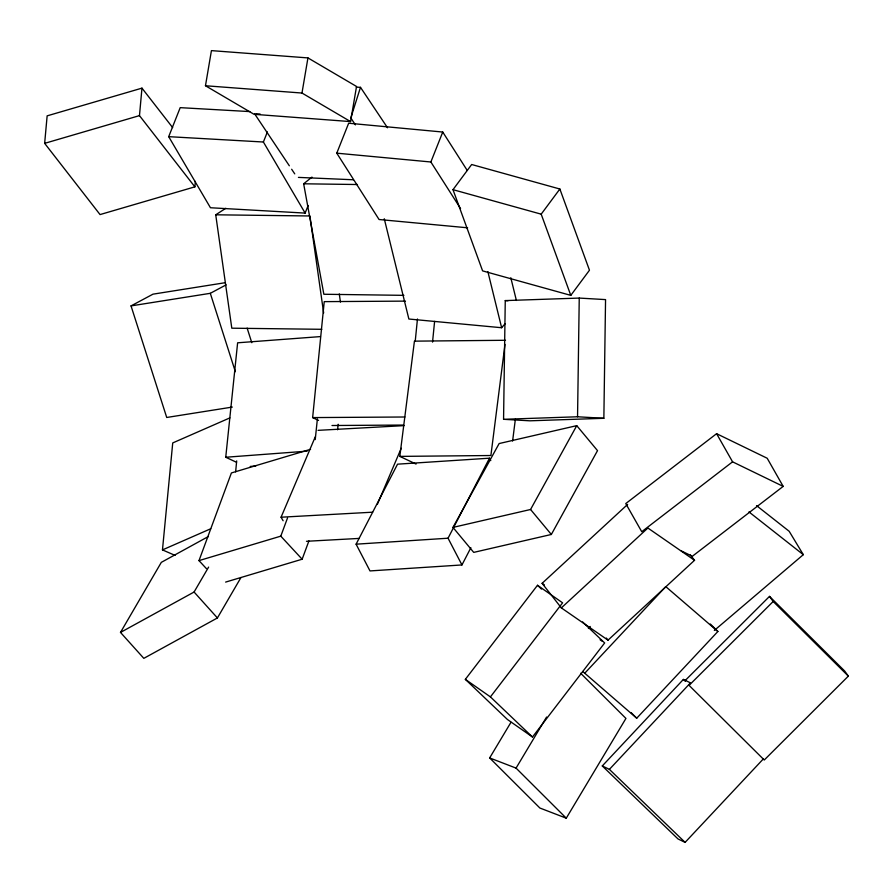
<?xml version="1.0" encoding="UTF-8"?>
<svg xmlns="http://www.w3.org/2000/svg" width="893" height="893" viewBox="0 0 893 893"><rect width="100%" height="100%" fill="white"/><g stroke="black" fill="none" stroke-linecap="round" stroke-linejoin="round"><path stroke-width="1.34" d="M503.563 419.297L505.259 300.595L579.244 298.072L605.554 299.601L603.858 418.292L529.873 420.815L503.563 419.297L577.548 416.774L603.858 418.292M577.548 416.774L579.244 298.072M195.377 181.357L194.875 186.849L100.049 214.577L44.65 143.349L47.139 115.856L141.965 88.139L172.65 127.587M194.875 186.849L139.475 115.621L141.965 88.139M175.084 555.401L162.47 549.898L172.729 442.928L229.869 417.902M235.629 471.872L236.69 460.9M318.567 420.424L312.639 417.589L324.237 301.633L405.478 301.12M415.245 341.059L417.455 318.98M432.536 342.097L434.601 321.391M236.511 462.284L225.739 457.249L237.627 342.8L320.453 336.594M315.24 439.59L317.383 418.906M337.587 429.79L338.157 424.275M416.06 464.059L399.818 456.39L414.43 341.148L505.505 340.278M504.991 344.397L490.893 455.519L399.818 456.39M512.604 441.042L515.384 419.096M205.468 85.75L211.429 50.622L307.94 57.911L356.53 86.465L350.569 121.593L254.058 114.304L205.468 85.75L301.979 93.039L350.569 121.593M301.979 93.039L307.94 57.911M356.374 87.157L360.493 87.335L350.793 117.943L355.425 124.875M206.417 568.629L198.994 560.614L231.41 472.944L310.574 449.291M198.994 560.614L280.793 536.157L287.568 517.84M225.628 582.091L302.147 559.219L308.922 540.901M308.141 205.524L305.138 213.092L210.447 207.745L168.699 136.662L180.207 107.651L249.839 111.592M305.138 213.092L263.39 142.009L267.398 131.93M467.631 227.804L379.067 219.511L336.773 153.172L348.661 123.223L442.749 132.041L467.24 170.451M460.554 208.538L430.873 161.99L442.749 132.041M283.114 520.742L281.072 517.214L315.318 436.733M377.315 504.456L401.236 448.253M470.879 547.71L461.949 564.945L369.992 570.928L356.095 544.183L397.552 464.17L489.498 458.187L490.77 460.621M461.949 564.945L448.052 538.211L489.498 458.187M452.963 527.406L499.131 443.553L576.744 425.648L597.517 450.63L551.338 534.472L473.725 552.387L452.963 527.406L530.565 509.49L576.744 425.648M240.931 577.581L217.412 617.956L143.818 658.353L120.499 632.423L161.32 562.356L208.37 536.526M120.499 632.423L194.082 592.026L208.616 567.088M580.64 673.255L625.937 718.43L566.274 818.178L539.874 808.02L489.654 757.934L510.963 722.314M566.274 818.178L516.054 768.103L546.594 717.034M452.997 189.673L471.671 164.513L559.866 189.015L589.469 270.222L570.794 295.371L482.6 270.88L452.997 189.673L541.191 214.164L570.794 295.371M541.191 214.164L559.866 189.015M532.485 737.015L507.403 719.468L465.342 679.35L537.508 585.283L562.59 602.831L490.424 696.897L532.485 737.015L604.65 642.949L582.616 621.941M384.269 218.752L408.871 319.024L501.632 327.731L505.159 323.69M588.387 628.493L590.273 626.473M584.625 673.344L665.765 586.623L717.883 631.485L636.731 718.206L582.738 671.48M602.284 765.948L683.368 679.428L690.479 682.866L609.394 769.375L602.284 765.948L677.999 838.94L685.11 842.378L763.336 758.916M685.4 680.287L769.509 596.39L844.678 671.023L848.35 676.124L764.252 760.01L689.072 685.377L773.182 601.491L769.509 596.39M690.367 554.966L694.542 560.302L608.01 640.158L561.34 607.887L542.107 583.33L627.623 504.411M561.34 607.887L647.883 528.02L694.542 560.302M714.333 630.436L803.309 554.676L789.178 531.29L756.55 505.628M403.904 295.349L323.858 294.255L303.653 183.791L311.947 177.104M783.183 486.395L767.199 458.254L716.588 433.685L625.759 503.574L641.743 531.715L732.573 461.826L783.183 486.395L692.354 556.272L681.247 550.881M321.815 329.305L231.8 328.189L215.726 214.8L225.806 208.292M232.325 407.074L166.723 417.477L131.037 305.897L152.993 294.165L225.416 282.668M131.037 305.897L210.302 293.317L226.152 284.845M162.47 549.898L210.715 528.768M44.65 143.349L139.475 115.621M225.739 457.249L307.192 451.144M250.23 466.447L255.755 466.034M356.095 544.183L448.052 538.211M318.042 430.348L404.082 425.637M281.072 517.214L372.66 512.191M306.478 541.292L359.209 538.412M312.639 417.589L404.897 416.998M331.995 425.514L403.591 425.057M303.653 183.791L357.468 184.527M215.726 214.8L309.904 215.972L323.646 312.963M255.967 113.835L260.086 114.014M298.441 177.394L353.405 179.772M168.699 136.662L263.39 142.009M505.259 300.595L508.028 300.762M336.773 153.172L430.873 161.99M489.654 757.934L516.054 768.103M542.107 583.33L544.384 584.904M600.085 639.756L602.362 641.353M465.342 679.35L490.424 696.897M748.948 511.912L803.309 554.676M537.508 585.283L541.504 589.101M683.368 679.428L685.355 681.348M609.394 769.375L685.11 842.378M773.182 601.491L848.35 676.124M710.326 624.006L717.883 631.485M631.072 712.603L636.731 718.206M280.793 536.157L302.147 559.219M194.082 592.026L217.412 617.956M530.565 509.49L551.338 534.472M606.336 638.026L608.01 640.158M360.493 87.335L387.517 127.777M254.583 113.779L289.343 165.785M291.654 169.246L294.746 173.867M716.588 433.685L732.573 461.826M247.127 328.088L251.793 342.7M210.302 293.317L235.361 371.7M510.818 277.745L516.388 300.472M487.857 271.584L501.632 327.731M339.284 293.92L340.445 302.113"/></g></svg>
